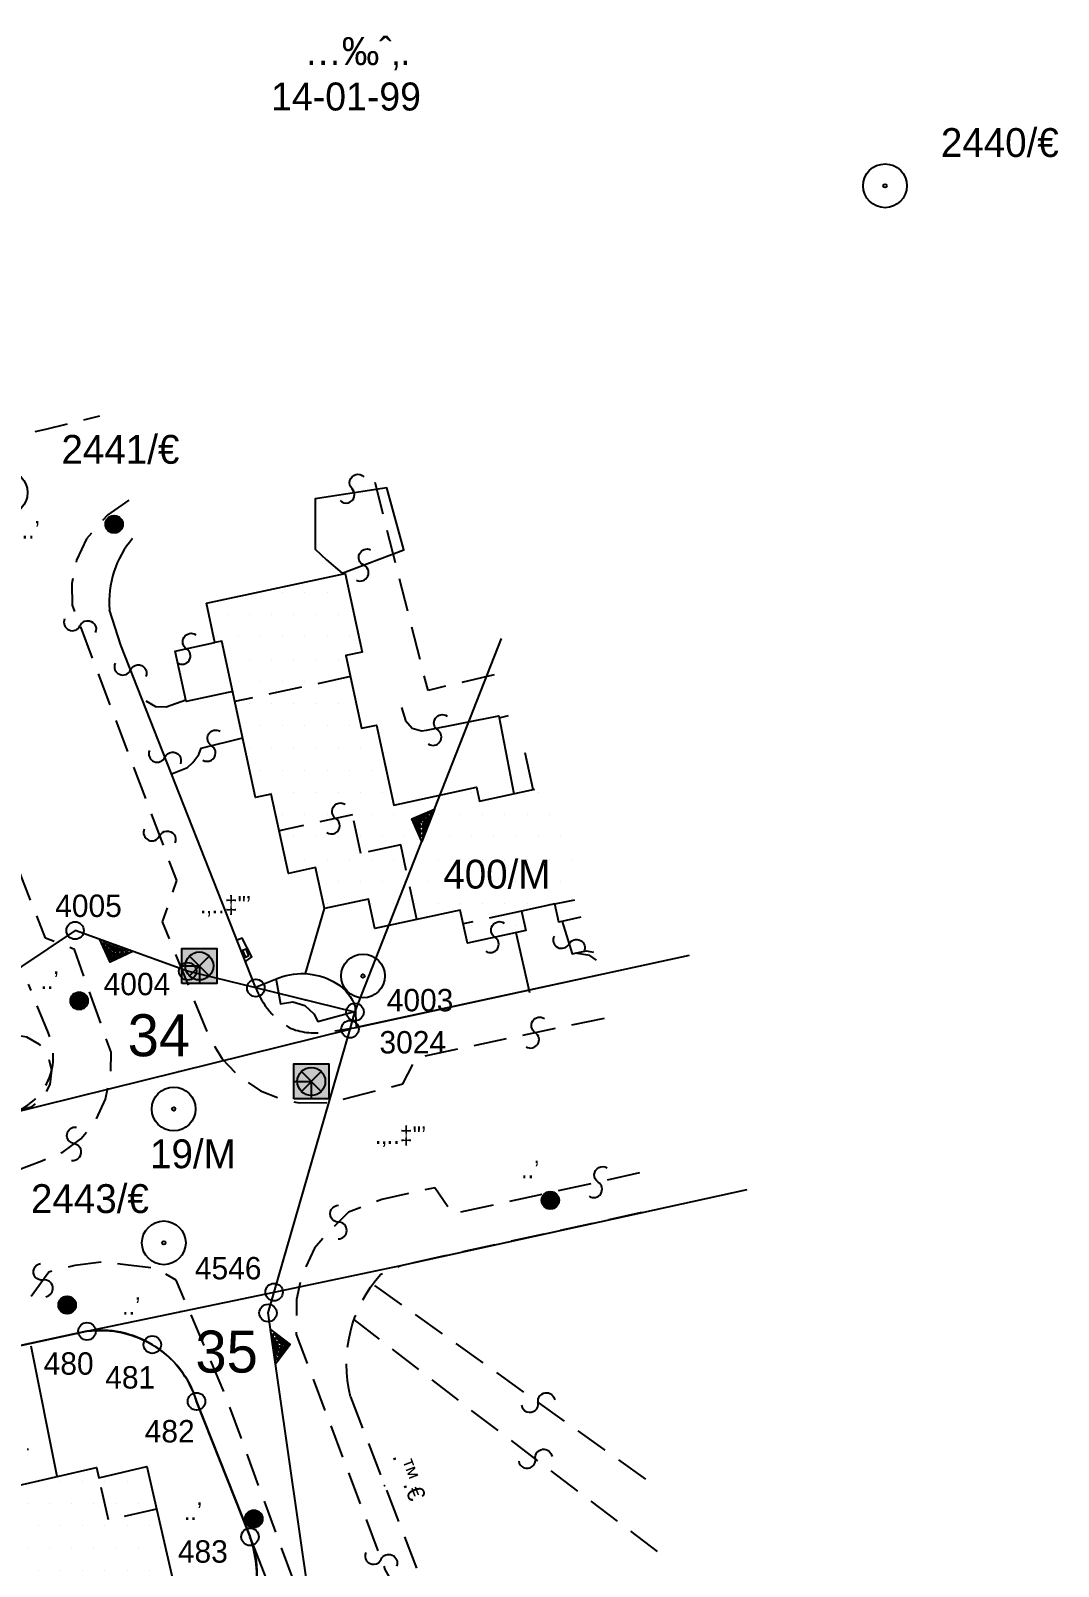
# Model space of a CAD drawing. Extents: x 160399 to 161261, y 619798 to 620526.
# Drawn here: x 160920.6 to 160994, y 620177.8 to 620287.5 of the extents above; entities that cross this region are included whole.
import ezdxf
from ezdxf.enums import TextEntityAlignment as Align

# ---------------------------------------------------------------- set-up
doc = ezdxf.new("R2010")
doc.units = 0
doc.header["$LTSCALE"] = 0.375
doc.header["$MEASUREMENT"] = 0
doc.linetypes.add('DOT', pattern=[6.35, 0, -6.35])
doc.linetypes.add('HIDDEN', pattern=[9.525, 6.35, -3.175])
doc.layers.get('0').update_dxf_attribs({"linetype": 'CONTINUOUS'})
for name, color, linetype in [('FNCP002', 251, 'CONTINUOUS'), ('MGT', 25, 'CONTINUOUS'), ('PCLP001', 7, 'CONTINUOUS'), ('PCLP004', 7, 'CONTINUOUS'), ('PCLP007', 7, 'CONTINUOUS'), ('PCLS001', 2, 'CONTINUOUS'), ('PCLS002', 2, 'CONTINUOUS'), ('PCLS007', 4, 'CONTINUOUS'), ('PCLS012', 4, 'CONTINUOUS'), ('PH-BLDH001', 3, 'CONTINUOUS'), ('PH-BLDP001', 3, 'CONTINUOUS'), ('PH-BLDP008', 3, 'CONTINUOUS'), ('PH-BLDP030', 3, 'HIDDEN'), ('PH-BLDP034', 3, 'CONTINUOUS'), ('PH-ELCS001', 3, 'CONTINUOUS'), ('PH-FNCP000', 3, 'CONTINUOUS'), ('PH-FNCP006', 3, 'CONTINUOUS'), ('PH-LGTS008', 3, 'CONTINUOUS'), ('PH-PHNS006', 3, 'CONTINUOUS'), ('PH-RODP021', 3, 'HIDDEN'), ('PH-RODP022', 3, 'HIDDEN'), ('PH-RODP026', 3, 'HIDDEN'), ('PH-TREP000', 3, 'DOT'), ('PH-TREP001', 3, 'CONTINUOUS'), ('RODP021', 251, 'HIDDEN'), ('RODS004', 3, 'CONTINUOUS'), ('SRVS002', 6, 'CONTINUOUS'), ('SRVS007', 2, 'CONTINUOUS'), ('UD_PCLS008', 11, 'CONTINUOUS')]:
    doc.layers.add(name, color=color, linetype=linetype)
doc.styles.add('HEBTXT', font='hebtxt')

# ---------------------------------------------------------------- blocks, each defined once
blk = doc.blocks.new('*X11')
at = {"color": 0}
for p, q in [((-0.5, 0), (0.5, 0)), ((-0.499, 0.032), (0.499, 0.032)), ((-0.496, 0.064), (0.496, 0.064)), ((-0.491, 0.095), (0.491, 0.095)), ((-0.484, 0.127), (0.484, 0.127)), ((-0.474, 0.159), (0.474, 0.159)), ((-0.462, 0.191), (0.462, 0.191)), ((-0.448, 0.222), (0.448, 0.222)), ((-0.431, 0.254), (0.431, 0.254)), ((-0.41, 0.286), (0.41, 0.286)), ((-0.386, 0.318), (0.386, 0.318)), ((-0.358, 0.349), (0.358, 0.349)), ((-0.324, 0.381), (0.324, 0.381)), ((-0.282, 0.413), (0.282, 0.413)), ((-0.229, 0.445), (0.229, 0.445)), ((-0.152, 0.476), (0.152, 0.476)), ((-0.499, -0.032), (0.499, -0.032)), ((-0.496, -0.064), (0.496, -0.064)), ((-0.491, -0.095), (0.491, -0.095)), ((-0.484, -0.127), (0.484, -0.127)), ((-0.474, -0.159), (0.474, -0.159)), ((-0.462, -0.191), (0.462, -0.191)), ((-0.448, -0.222), (0.448, -0.222)), ((-0.431, -0.254), (0.431, -0.254)), ((-0.41, -0.286), (0.41, -0.286)), ((-0.386, -0.318), (0.386, -0.318)), ((-0.358, -0.349), (0.358, -0.349)), ((-0.324, -0.381), (0.324, -0.381)), ((-0.282, -0.413), (0.282, -0.413)), ((-0.229, -0.445), (0.229, -0.445)), ((-0.152, -0.476), (0.152, -0.476))]:
    blk.add_line(p, q, dxfattribs=at)
blk = doc.blocks.new('LGTS008')
blk.add_circle((0, 0), 0.5)
blk.add_blockref('*X11', (0, 0))
at = {"style": 'HEBTXT', "flags": 8}
blk.add_attdef('DESC', text='', height=1.5, dxfattribs=at).set_placement((-3.815, -0.648), align=Align.CENTER)
at = {"style": 'HEBTXT', "flags": 9}
blk.add_attdef('ID', (0, -2.843), '', height=1.5, dxfattribs=at)
blk = doc.blocks.new('*X23')
at = {"color": 0}
for p, q in [((160922.49375, 620183.8625), (160922.49375, 620183.8625)), ((160924.08125, 620183.8625), (160924.08125, 620183.8625)), ((160925.66875, 620183.8625), (160925.66875, 620183.8625)), ((160927.25625, 620183.8625), (160927.25625, 620183.8625)), ((160928.84375, 620183.8625), (160928.84375, 620183.8625)), ((160930.43125, 620183.8625), (160930.43125, 620183.8625)), ((160920.1125, 620182.275), (160920.1125, 620182.275)), ((160921.7, 620182.275), (160921.7, 620182.275)), ((160923.2875, 620182.275), (160923.2875, 620182.275)), ((160924.875, 620182.275), (160924.875, 620182.275)), ((160926.4625, 620182.275), (160926.4625, 620182.275)), ((160928.05, 620182.275), (160928.05, 620182.275)), ((160929.6375, 620182.275), (160929.6375, 620182.275)), ((160901.85625, 620180.6875), (160901.85625, 620180.6875)), ((160903.44375, 620180.6875), (160903.44375, 620180.6875)), ((160908.20625, 620180.6875), (160908.20625, 620180.6875)), ((160909.79375, 620180.6875), (160909.79375, 620180.6875)), ((160911.38125, 620180.6875), (160911.38125, 620180.6875)), ((160912.96875, 620180.6875), (160912.96875, 620180.6875)), ((160914.55625, 620180.6875), (160914.55625, 620180.6875)), ((160916.14375, 620180.6875), (160916.14375, 620180.6875)), ((160917.73125, 620180.6875), (160917.73125, 620180.6875)), ((160919.31875, 620180.6875), (160919.31875, 620180.6875)), ((160920.90625, 620180.6875), (160920.90625, 620180.6875)), ((160922.49375, 620180.6875), (160922.49375, 620180.6875)), ((160924.08125, 620180.6875), (160924.08125, 620180.6875)), ((160925.66875, 620180.6875), (160925.66875, 620180.6875)), ((160927.25625, 620180.6875), (160927.25625, 620180.6875)), ((160928.84375, 620180.6875), (160928.84375, 620180.6875)), ((160930.43125, 620180.6875), (160930.43125, 620180.6875)), ((160901.0625, 620179.1), (160901.0625, 620179.1)), ((160902.65, 620179.1), (160902.65, 620179.1)), ((160904.2375, 620179.1), (160904.2375, 620179.1)), ((160905.825, 620179.1), (160905.825, 620179.1)), ((160907.4125, 620179.1), (160907.4125, 620179.1)), ((160909, 620179.1), (160909, 620179.1)), ((160910.5875, 620179.1), (160910.5875, 620179.1)), ((160912.175, 620179.1), (160912.175, 620179.1)), ((160913.7625, 620179.1), (160913.7625, 620179.1)), ((160915.35, 620179.1), (160915.35, 620179.1)), ((160916.9375, 620179.1), (160916.9375, 620179.1)), ((160918.525, 620179.1), (160918.525, 620179.1)), ((160920.1125, 620179.1), (160920.1125, 620179.1)), ((160921.7, 620179.1), (160921.7, 620179.1)), ((160923.2875, 620179.1), (160923.2875, 620179.1)), ((160924.875, 620179.1), (160924.875, 620179.1)), ((160926.4625, 620179.1), (160926.4625, 620179.1)), ((160928.05, 620179.1), (160928.05, 620179.1)), ((160929.6375, 620179.1), (160929.6375, 620179.1)), ((160931.225, 620179.1), (160931.225, 620179.1)), ((160895.50625, 620177.5125), (160895.50625, 620177.5125)), ((160897.09375, 620177.5125), (160897.09375, 620177.5125)), ((160898.68125, 620177.5125), (160898.68125, 620177.5125)), ((160900.26875, 620177.5125), (160900.26875, 620177.5125)), ((160901.85625, 620177.5125), (160901.85625, 620177.5125)), ((160903.44375, 620177.5125), (160903.44375, 620177.5125)), ((160905.03125, 620177.5125), (160905.03125, 620177.5125)), ((160906.61875, 620177.5125), (160906.61875, 620177.5125)), ((160908.20625, 620177.5125), (160908.20625, 620177.5125)), ((160909.79375, 620177.5125), (160909.79375, 620177.5125)), ((160911.38125, 620177.5125), (160911.38125, 620177.5125)), ((160912.96875, 620177.5125), (160912.96875, 620177.5125)), ((160914.55625, 620177.5125), (160914.55625, 620177.5125)), ((160916.14375, 620177.5125), (160916.14375, 620177.5125)), ((160917.73125, 620177.5125), (160917.73125, 620177.5125)), ((160919.31875, 620177.5125), (160919.31875, 620177.5125)), ((160920.90625, 620177.5125), (160920.90625, 620177.5125)), ((160922.49375, 620177.5125), (160922.49375, 620177.5125)), ((160924.08125, 620177.5125), (160924.08125, 620177.5125)), ((160925.66875, 620177.5125), (160925.66875, 620177.5125)), ((160927.25625, 620177.5125), (160927.25625, 620177.5125)), ((160928.84375, 620177.5125), (160928.84375, 620177.5125)), ((160930.43125, 620177.5125), (160930.43125, 620177.5125)), ((160893.125, 620175.925), (160893.125, 620175.925)), ((160894.7125, 620175.925), (160894.7125, 620175.925)), ((160896.3, 620175.925), (160896.3, 620175.925)), ((160897.8875, 620175.925), (160897.8875, 620175.925)), ((160899.475, 620175.925), (160899.475, 620175.925)), ((160901.0625, 620175.925), (160901.0625, 620175.925)), ((160902.65, 620175.925), (160902.65, 620175.925)), ((160904.2375, 620175.925), (160904.2375, 620175.925)), ((160905.825, 620175.925), (160905.825, 620175.925)), ((160907.4125, 620175.925), (160907.4125, 620175.925)), ((160909, 620175.925), (160909, 620175.925)), ((160910.5875, 620175.925), (160910.5875, 620175.925)), ((160912.175, 620175.925), (160912.175, 620175.925)), ((160913.7625, 620175.925), (160913.7625, 620175.925)), ((160915.35, 620175.925), (160915.35, 620175.925)), ((160916.9375, 620175.925), (160916.9375, 620175.925)), ((160918.525, 620175.925), (160918.525, 620175.925)), ((160920.1125, 620175.925), (160920.1125, 620175.925)), ((160921.7, 620175.925), (160921.7, 620175.925)), ((160923.2875, 620175.925), (160923.2875, 620175.925)), ((160924.875, 620175.925), (160924.875, 620175.925)), ((160926.4625, 620175.925), (160926.4625, 620175.925)), ((160928.05, 620175.925), (160928.05, 620175.925)), ((160929.6375, 620175.925), (160929.6375, 620175.925)), ((160892.33125, 620174.3375), (160892.33125, 620174.3375)), ((160893.91875, 620174.3375), (160893.91875, 620174.3375)), ((160895.50625, 620174.3375), (160895.50625, 620174.3375)), ((160897.09375, 620174.3375), (160897.09375, 620174.3375)), ((160898.68125, 620174.3375), (160898.68125, 620174.3375)), ((160900.26875, 620174.3375), (160900.26875, 620174.3375)), ((160901.85625, 620174.3375), (160901.85625, 620174.3375)), ((160903.44375, 620174.3375), (160903.44375, 620174.3375)), ((160905.03125, 620174.3375), (160905.03125, 620174.3375)), ((160906.61875, 620174.3375), (160906.61875, 620174.3375)), ((160908.20625, 620174.3375), (160908.20625, 620174.3375)), ((160909.79375, 620174.3375), (160909.79375, 620174.3375)), ((160911.38125, 620174.3375), (160911.38125, 620174.3375)), ((160912.96875, 620174.3375), (160912.96875, 620174.3375)), ((160914.55625, 620174.3375), (160914.55625, 620174.3375)), ((160916.14375, 620174.3375), (160916.14375, 620174.3375)), ((160917.73125, 620174.3375), (160917.73125, 620174.3375)), ((160919.31875, 620174.3375), (160919.31875, 620174.3375)), ((160920.90625, 620174.3375), (160920.90625, 620174.3375)), ((160922.49375, 620174.3375), (160922.49375, 620174.3375)), ((160924.08125, 620174.3375), (160924.08125, 620174.3375)), ((160925.66875, 620174.3375), (160925.66875, 620174.3375)), ((160893.125, 620172.75), (160893.125, 620172.75)), ((160894.7125, 620172.75), (160894.7125, 620172.75)), ((160896.3, 620172.75), (160896.3, 620172.75)), ((160897.8875, 620172.75), (160897.8875, 620172.75)), ((160899.475, 620172.75), (160899.475, 620172.75)), ((160901.0625, 620172.75), (160901.0625, 620172.75)), ((160902.65, 620172.75), (160902.65, 620172.75)), ((160904.2375, 620172.75), (160904.2375, 620172.75)), ((160905.825, 620172.75), (160905.825, 620172.75)), ((160907.4125, 620172.75), (160907.4125, 620172.75)), ((160909, 620172.75), (160909, 620172.75)), ((160910.5875, 620172.75), (160910.5875, 620172.75)), ((160912.175, 620172.75), (160912.175, 620172.75)), ((160913.7625, 620172.75), (160913.7625, 620172.75)), ((160915.35, 620172.75), (160915.35, 620172.75)), ((160893.91875, 620171.1625), (160893.91875, 620171.1625)), ((160895.50625, 620171.1625), (160895.50625, 620171.1625)), ((160897.09375, 620171.1625), (160897.09375, 620171.1625)), ((160898.68125, 620171.1625), (160898.68125, 620171.1625)), ((160900.26875, 620171.1625), (160900.26875, 620171.1625)), ((160901.85625, 620171.1625), (160901.85625, 620171.1625)), ((160903.44375, 620171.1625), (160903.44375, 620171.1625)), ((160905.03125, 620171.1625), (160905.03125, 620171.1625)), ((160906.61875, 620171.1625), (160906.61875, 620171.1625)), ((160911.38125, 620171.1625), (160911.38125, 620171.1625)), ((160894.7125, 620169.575), (160894.7125, 620169.575)), ((160896.3, 620169.575), (160896.3, 620169.575)), ((160897.8875, 620169.575), (160897.8875, 620169.575)), ((160899.475, 620169.575), (160899.475, 620169.575)), ((160901.0625, 620169.575), (160901.0625, 620169.575)), ((160902.65, 620169.575), (160902.65, 620169.575)), ((160893.91875, 620167.9875), (160893.91875, 620167.9875))]:
    blk.add_line(p, q, dxfattribs=at)
blk = doc.blocks.new('ELCS001')
for p, q in [((0.566, -0.566), (-0.566, 0.566)), ((-0.566, -0.566), (0.566, 0.566))]:
    blk.add_line(p, q)
for points in [[(-1, -1), (-1, 1), (1, 1), (1, -1)], [(-1, -1), (-1, 0), (0, 0), (0, -1)]]:
    blk.add_lwpolyline(points, close=True)
blk.add_circle((0, 0), 0.8)
blk.add_solid([(-1, -1), (1, -1), (-1, 1), (1, 1)])
at = {"style": 'HEBTXT', "flags": 8}
blk.add_attdef('DESC', text='', height=1.5, dxfattribs=at).set_placement((-1.473, 2.181), align=Align.CENTER)
at = {"style": 'HEBTXT'}
blk.add_attdef('POLE_NUM', (1.28, 1.92), '', height=1.5, dxfattribs=at)
at = {"style": 'HEBTXT', "flags": 1}
blk.add_attdef('NOTE', (1.5, -3.645), '', height=1.5, dxfattribs=at)
blk = doc.blocks.new('PHNS006')
at = {"layer": 'PH-PHNS006', "flags": 128}
blk.add_lwpolyline([(-0.5, -0.3125), (0.5, -0.3125), (0.5, 0.25), (-0.5, 0.25), (-0.5, -0.3125)], dxfattribs=at)
blk = doc.blocks.new('RODS004')
blk.add_circle((0, 0), 0.001)
blk = doc.blocks.new('SRVS002')
for radius in [1.25, 0.1]:
    blk.add_circle((0, 0), radius)
blk = doc.blocks.new('PCLS002')
blk.add_lwpolyline([(-0.85, -0.85, 1), (0, 0, -1), (0.85, 0.85, -1)], format="xyb")
blk = doc.blocks.new('PCLS008')
at = {"style": 'HEBTXT', "flags": 1}
blk.add_attdef('CAPTION', text='', height=1.5, dxfattribs=at).set_placement((-0.165, -14.191), align=Align.CENTER)
blk = doc.blocks.new('SRVS007')
blk.add_circle((0, 0), 0.5)
at = {"style": 'HEBTXT'}
blk.add_attdef('NAME', text='', height=1.8, dxfattribs=at).set_placement((-0.011, -2.996), align=Align.CENTER)
for tag, flags, p in [('KIND', 1, (0, -6.042, -0.001)), ('HEIGHT', 1, (0, -8, -0.001)), ('SOURCE-CODE', 9, (0, -9.958, -0.001)), ('MARK-CODE', 9, (0, -11.916, -0.001))]:
    blk.add_attdef(tag, text='', height=1.8, dxfattribs=dict(at, flags=flags)).set_placement(p, align=Align.CENTER)
blk = doc.blocks.new('PCLS007')
blk.add_circle((0, 0), 0.00313)
blk = doc.blocks.new('SU93_41L')
for points in [[(-1, 0), (0, 1), (1, 0)], [(-0.759, 0.1), (0, 0.859), (0.759, 0.1)], [(-0.517, 0.2), (0, 0.717), (0.517, 0.2)], [(-0.276, 0.3), (0, 0.576), (0.276, 0.3)], [(-0.034, 0.4), (0, 0.434), (0.034, 0.4)]]:
    blk.add_lwpolyline(points, close=True)
blk = doc.blocks.new('SU93_41R')
for points in [[(1, 0), (0, -1), (-1, 0)], [(0.759, -0.1), (0, -0.859), (-0.759, -0.1)], [(0.517, -0.2), (0, -0.717), (-0.517, -0.2)], [(0.276, -0.3), (0, -0.576), (-0.276, -0.3)], [(0.034, -0.4), (0, -0.434), (-0.034, -0.4)]]:
    blk.add_lwpolyline(points, close=True)

msp = doc.modelspace()

# ---------------------------------------------------------------- linework, layer by layer
at = {"layer": 'FNCP002', "flags": 128}
for points in [[(160927.85, 620251.22, 0.200661), (160926.21, 620246.14)], [(160936.65, 620219.18), (160927.01, 620243.62), (160926.21, 620246.14, -0.270761)], [(160924.6, 620194.59, -0.36998), (160932.43, 620189.58, 0.55777)], [(160936.25, 620179.91), (160932.43, 620189.58, 0.180852)], [(160931.98, 620170.67, 0.262742), (160936.68, 620175.92, 0.111124), (160936.25, 620179.91, -2.694737)]]:
    msp.add_lwpolyline(points, format="xyb", dxfattribs=at)
at = {"layer": 'FNCP002', "elevation": 100, "flags": 128}
msp.add_lwpolyline([(160936.65, 620219.18), (160938.31, 620219.85, -0.230432), (160942.43, 620219.45, -0.174157), (160943.77, 620217.78), (160943.84, 620216.29)], format="xyb", dxfattribs=at)
at = {"layer": 'FNCP002', "flags": 128}
for points in [[(160961.37, 620220.09), (160943.84, 620216.29)], [(160924.6, 620194.59), (160894.87, 620188.17), (160885.2, 620185.44), (160876.26, 620181.44), (160867.84, 620176.39), (160862.9, 620172.65), (160858.86, 620168.45), (160861.84, 620166.12), (160859.29, 620163.47), (160857.05, 620160.78), (160875.96, 620145.94)]]:
    msp.add_lwpolyline(points, dxfattribs=at)
at = {"layer": 'PCLP001', "flags": 128}
msp.add_lwpolyline([(160941.94, 620165.37), (160937.54, 620195.9), (160937.97, 620197.39), (160943.4, 620216.18), (160943.75, 620217.4), (160936.67, 620219.12), (160931.79, 620220.31), (160923.75, 620223.22), (160919.92, 620220.65), (160916.22, 620218.18), (160911.56, 620215.06), (160899.59, 620246.66), (160895.98, 620256.19), (160889.33, 620273.73), (160843.95, 620278.7), (160819.89, 620281.33), (160712.81, 620293.04)], dxfattribs=at)
at = {"layer": 'PCLP004'}
for p, q in [((160918.88, 620210.11), (160943.4, 620216.18)), ((160924.6, 620194.59), (160937.97, 620197.39, 999.05)), ((160894.87, 620188.17), (160924.6, 620194.59)), ((160932.43, 620189.58), (160936.25, 620179.91)), ((160941.94, 620165.37), (160936.25, 620179.91))]:
    msp.add_line(p, q, dxfattribs=at)
at = {"layer": 'PCLP004', "flags": 128}
for points in [[(160943.84, 620216.29), (160967.66, 620221.46)], [(160937.97, 620197.39), (160947.02, 620199.29), (160971.78, 620204.72)]]:
    msp.add_lwpolyline(points, dxfattribs=at)
at = {"layer": 'PCLP004'}
for centre, radius, start, end in [((160925.59, 620187.52), 7.14, 59.009, 97.9939), ((160925.59, 620187.52), 7.14, 16.7801, 59.009), ((160929.79, 620177.29), 6.97, 288.3131, 22.0816)]:
    msp.add_arc(centre, radius, start, end, dxfattribs=at)
at = {"layer": 'PCLP007', "flags": 128}
msp.add_lwpolyline([(160943.75, 620217.4), (160954.21, 620244.08)], dxfattribs=at)
at = {"layer": 'PH-BLDH001'}
for p, q in [((160937, 620247.38), (160937, 620247.38)), ((160938.59, 620247.38), (160938.59, 620247.38)), ((160940.17, 620247.38), (160940.17, 620247.38)), ((160941.76, 620247.38), (160941.76, 620247.38)), ((160934.62, 620245.8), (160934.62, 620245.8)), ((160936.2, 620245.8), (160936.2, 620245.8)), ((160937.79, 620245.8), (160937.79, 620245.8)), ((160939.38, 620245.8), (160939.38, 620245.8)), ((160940.97, 620245.8), (160940.97, 620245.8)), ((160942.55, 620245.8), (160942.55, 620245.8)), ((160933.82, 620244.21), (160933.82, 620244.21)), ((160935.41, 620244.21), (160935.41, 620244.21)), ((160937, 620244.21), (160937, 620244.21)), ((160938.59, 620244.21), (160938.59, 620244.21)), ((160940.17, 620244.21), (160940.17, 620244.21)), ((160941.76, 620244.21), (160941.76, 620244.21)), ((160943.35, 620244.21), (160943.35, 620244.21)), ((160934.62, 620242.62), (160934.62, 620242.62)), ((160936.2, 620242.62), (160936.2, 620242.62)), ((160937.79, 620242.62), (160937.79, 620242.62)), ((160939.38, 620242.62), (160939.38, 620242.62)), ((160940.97, 620242.62), (160940.97, 620242.62)), ((160942.55, 620242.62), (160942.55, 620242.62)), ((160935.41, 620241.03), (160935.41, 620241.03)), ((160937, 620241.03), (160937, 620241.03)), ((160938.59, 620241.03), (160938.59, 620241.03)), ((160940.17, 620241.03), (160940.17, 620241.03)), ((160941.76, 620241.03), (160941.76, 620241.03)), ((160943.35, 620241.03), (160943.35, 620241.03)), ((160936.2, 620239.44), (160936.2, 620239.44)), ((160937.79, 620239.44), (160937.79, 620239.44)), ((160939.38, 620239.44), (160939.38, 620239.44)), ((160940.97, 620239.44), (160940.97, 620239.44)), ((160942.55, 620239.44), (160942.55, 620239.44)), ((160937, 620237.86), (160937, 620237.86)), ((160938.59, 620237.86), (160938.59, 620237.86)), ((160940.17, 620237.86), (160940.17, 620237.86)), ((160941.76, 620237.86), (160941.76, 620237.86)), ((160943.35, 620237.86), (160943.35, 620237.86)), ((160936.2, 620236.27), (160936.2, 620236.27)), ((160937.79, 620236.27), (160937.79, 620236.27)), ((160939.38, 620236.27), (160939.38, 620236.27)), ((160940.97, 620236.27), (160940.97, 620236.27)), ((160942.55, 620236.27), (160942.55, 620236.27)), ((160944.14, 620236.27), (160944.14, 620236.27)), ((160937, 620234.68), (160937, 620234.68)), ((160938.59, 620234.68), (160938.59, 620234.68)), ((160940.17, 620234.68), (160940.17, 620234.68)), ((160941.76, 620234.68), (160941.76, 620234.68)), ((160943.35, 620234.68), (160943.35, 620234.68)), ((160944.94, 620234.68), (160944.94, 620234.68)), ((160937.79, 620233.09), (160937.79, 620233.09)), ((160939.38, 620233.09), (160939.38, 620233.09)), ((160940.97, 620233.09), (160940.97, 620233.09)), ((160942.55, 620233.09), (160942.55, 620233.09)), ((160944.14, 620233.09), (160944.14, 620233.09)), ((160945.73, 620233.09), (160945.73, 620233.09)), ((160952.08, 620233.09), (160952.08, 620233.09)), ((160956.84, 620233.09), (160956.84, 620233.09)), ((160938.59, 620231.51), (160938.59, 620231.51)), ((160940.17, 620231.51), (160940.17, 620231.51)), ((160941.76, 620231.51), (160941.76, 620231.51)), ((160943.35, 620231.51), (160943.35, 620231.51)), ((160944.94, 620231.51), (160944.94, 620231.51)), ((160946.52, 620231.51), (160946.52, 620231.51)), ((160948.11, 620231.51), (160948.11, 620231.51)), ((160949.7, 620231.51), (160949.7, 620231.51)), ((160951.29, 620231.51), (160951.29, 620231.51)), ((160952.87, 620231.51), (160952.87, 620231.51)), ((160954.46, 620231.51), (160954.46, 620231.51)), ((160956.05, 620231.51), (160956.05, 620231.51)), ((160957.64, 620231.51), (160957.64, 620231.51)), ((160939.38, 620229.92), (160939.38, 620229.92)), ((160940.97, 620229.92), (160940.97, 620229.92)), ((160942.55, 620229.92), (160942.55, 620229.92)), ((160944.14, 620229.92), (160944.14, 620229.92)), ((160945.73, 620229.92), (160945.73, 620229.92)), ((160947.32, 620229.92), (160947.32, 620229.92)), ((160948.9, 620229.92), (160948.9, 620229.92)), ((160950.49, 620229.92), (160950.49, 620229.92)), ((160952.08, 620229.92), (160952.08, 620229.92)), ((160953.67, 620229.92), (160953.67, 620229.92)), ((160955.25, 620229.92), (160955.25, 620229.92)), ((160956.84, 620229.92), (160956.84, 620229.92)), ((160958.43, 620229.92), (160958.43, 620229.92)), ((160940.17, 620228.33), (160940.17, 620228.33)), ((160941.76, 620228.33), (160941.76, 620228.33)), ((160943.35, 620228.33), (160943.35, 620228.33)), ((160944.94, 620228.33), (160944.94, 620228.33)), ((160946.52, 620228.33), (160946.52, 620228.33)), ((160948.11, 620228.33), (160948.11, 620228.33)), ((160949.7, 620228.33), (160949.7, 620228.33)), ((160951.29, 620228.33), (160951.29, 620228.33)), ((160952.87, 620228.33), (160952.87, 620228.33)), ((160954.46, 620228.33), (160954.46, 620228.33)), ((160956.05, 620228.33), (160956.05, 620228.33)), ((160957.64, 620228.33), (160957.64, 620228.33)), ((160959.22, 620228.33), (160959.22, 620228.33)), ((160942.55, 620226.74), (160942.55, 620226.74)), ((160944.14, 620226.74), (160944.14, 620226.74)), ((160945.73, 620226.74), (160945.73, 620226.74)), ((160947.32, 620226.74), (160947.32, 620226.74)), ((160948.9, 620226.74), (160948.9, 620226.74)), ((160950.49, 620226.74), (160950.49, 620226.74)), ((160952.08, 620226.74), (160952.08, 620226.74)), ((160953.67, 620226.74), (160953.67, 620226.74)), ((160955.25, 620226.74), (160955.25, 620226.74)), ((160956.84, 620226.74), (160956.84, 620226.74)), ((160958.43, 620226.74), (160958.43, 620226.74)), ((160941.76, 620225.16), (160941.76, 620225.16)), ((160944.94, 620225.16), (160944.94, 620225.16)), ((160946.52, 620225.16), (160946.52, 620225.16)), ((160948.11, 620225.16), (160948.11, 620225.16)), ((160949.7, 620225.16), (160949.7, 620225.16)), ((160951.29, 620225.16), (160951.29, 620225.16)), ((160952.87, 620225.16), (160952.87, 620225.16)), ((160954.46, 620225.16), (160954.46, 620225.16)), ((160956.05, 620225.16), (160956.05, 620225.16)), ((160957.64, 620225.16), (160957.64, 620225.16)), ((160959.22, 620225.16), (160959.22, 620225.16)), ((160945.73, 620223.57), (160945.73, 620223.57)), ((160952.08, 620223.57), (160952.08, 620223.57)), ((160953.67, 620223.57), (160953.67, 620223.57)), ((160955.25, 620223.57), (160955.25, 620223.57))]:
    msp.add_line(p, q, dxfattribs=at)
at = {"layer": 'PH-BLDP001'}
for points in [[(160933.13, 620246.6, 40.37), (160943.05, 620248.74, 44.01), (160944.26, 620243.12, 44.07), (160943.1, 620242.87, 44.03), (160944.22, 620237.67, 47.06), (160945.29, 620237.9, 46.76), (160946.52, 620232.19, 46.7), (160952.44, 620233.46, 46.76), (160952.65, 620232.47, 46.87), (160956.61, 620233.33, 46.82)], [(160959.9, 620224.17, 42.01), (160958.32, 620223.82, 41.88), (160958.04, 620225.12, 45.51), (160955.66, 620224.6, 44.8), (160955.96, 620223.23, 42.03), (160951.78, 620222.33, 41.98), (160951.27, 620224.68, 46.48), (160945.17, 620223.36, 43.62), (160944.71, 620225.47, 39.3), (160941.58, 620224.79, 39.16), (160940.94, 620227.72, 45.59), (160938.99, 620227.29, 44.47), (160937.77, 620232.96, 46.75), (160936.65, 620232.72, 46.81), (160934.24, 620243.9, 44.35), (160933.74, 620243.79, 41.85), (160933.74, 620243.79, 41.85), (160933.13, 620246.6, 40.37), (160933.13, 620246.6, 40.37)], [(160893.91, 620177.16, 41.03), (160893.73, 620177.92, 40.93), (160899.48, 620179.24, 40.78), (160898.95, 620181.56, 40.52), (160902.6, 620182.4, 39.68), (160903.34, 620179.18, 39.81), (160906.96, 620180.01, 41.02), (160906.78, 620180.81, 41.02), (160912.54, 620182.13, 41.02), (160912.75, 620181.18, 40.86), (160919.55, 620182.74, 40.92), (160919.38, 620183.51, 40.93), (160925.28, 620184.86, 41.03), (160925.45, 620184.13, 40.87), (160928.88, 620184.92, 39.24), (160930.83, 620176.4, 39.82)]]:
    msp.add_polyline3d(points, dxfattribs=at)
at = {"layer": 'PH-BLDP008'}
for points in [[(160935.02, 620240.3, 35.42), (160931.68, 620239.58, 34.82), (160930.9, 620243.18, 34.96), (160933.74, 620243.79, 35.05)], [(160956.48, 620233.3, 36.23), (160955.92, 620235.91, 35.62)], [(160958.55, 620223.87, 36.69), (160959.27, 620221.55, 36.74), (160960.26, 620221.78, 36.92), (160960.8, 620221.68, 36.86)], [(160938.1, 620219.82, 35.05), (160938.42, 620217.99, 34.97), (160939.3, 620218.12, 35.06), (160940.16, 620217.86, 35.06), (160940.82, 620217.26, 35.06), (160941.09, 620216.73, 35.06), (160943.81, 620217.46, 35.06)]]:
    msp.add_polyline3d(points, dxfattribs=at)
at = {"layer": 'PH-BLDP030'}
for points in [[(160943.42, 620241.36, 47.11), (160935.17, 620239.58, 47.24)], [(160948.17, 620224.01, 46.23), (160947.02, 620229.35, 46.24), (160944.17, 620228.73, 46.23), (160943.57, 620231.49, 46.42), (160938.33, 620230.35, 46.72)], [(160958.04, 620225.12, 46.24), (160959.45, 620225.42, 46.26)], [(160955.66, 620224.6, 46.2), (160951.48, 620223.7, 46.19)], [(160929.57, 620181.89, 39.85), (160926.14, 620181.12, 41), (160925.45, 620184.13, 40.9)]]:
    msp.add_polyline3d(points, dxfattribs=at)
at = {"layer": 'PH-BLDP034'}
msp.add_polyline3d([(160954.05, 620238.42, 33.05), (160954.72, 620238.59, 33.06)], dxfattribs=at)
at = {"layer": 'PH-FNCP000'}
for points in [[(160943.53, 620254.79, 34.03), (160943.62, 620254.59, 34.03)], [(160931.66, 620239.67, 33.95), (160930.25, 620239.18, 34.33), (160929.51, 620239.21, 34.48), (160928.82, 620239.62, 34.45)], [(160947.08, 620239.15, 34.75), (160947.37, 620238.22, 34.91), (160947.83, 620237.68, 35.15), (160948.51, 620237.48, 35.15), (160948.86, 620237.53, 35.15), (160954.02, 620238.55, 35.47), (160955.09, 620233, 35.3)], [(160930.71, 620234.43, 34.59), (160931.78, 620234.87, 34.67), (160932.16, 620235.23, 34.67), (160932.6, 620235.81, 34.66), (160932.76, 620236.24, 34.48), (160935.73, 620237, 34.62)], [(160940.21, 620220.16, 34.69), (160941.58, 620224.79, 34.76)], [(160955.24, 620223.08, 34.4), (160956.22, 620218.79, 34.12)], [(160936.01, 620220.8, 34.97), (160935.92, 620221.01, 34.97), (160936.38, 620221.34, 34.87), (160935.68, 620222.68, 34.95), (160935.33, 620222.53, 34.9)], [(160961, 620221.11, 35.63), (160960.53, 620221.44, 35.63), (160959.48, 620221.6, 35.63)]]:
    msp.add_polyline3d(points, dxfattribs=at)
at = {"layer": 'PH-FNCP006'}
msp.add_polyline3d([(160922.47, 620184.22, 33.79), (160920.61, 620193.53, 33.48)], dxfattribs=at)
at = {"layer": 'PH-RODP021', "flags": 128}
for points in [[(160896.38, 620253.96), (160921.67, 620259.04), (160925.53, 620260)], [(160953.7, 620241.5), (160948.97, 620240.37), (160945.19, 620255.23)], [(160927.59, 620253.96), (160926.08, 620252.92), (160924.57, 620251.21), (160923.85, 620249.68), (160923.51, 620248.02), (160923.54, 620246.48), (160930.99, 620226.8), (160929.98, 620223.84), (160933.33, 620215.59), (160934.26, 620214.05), (160935.5, 620212.76), (160936.99, 620211.77), (160938.66, 620211.13), (160939.77, 620210.92), (160942.05, 620210.95), (160947.17, 620212.27), (160948.14, 620214.14), (160962.42, 620217.15)], [(160898.17, 620203.16), (160916.24, 620205.63), (160919.62, 620206.1), (160921.38, 620206.77), (160922.87, 620207.39), (160924.17, 620208.34), (160925.19, 620209.59), (160925.92, 620211.17), (160926.3, 620212.91), (160926.32, 620214.54), (160923.71, 620221.87), (160921.64, 620222.68), (160913.9, 620242.28), (160912.78, 620245.25), (160911.79, 620246.93), (160910.36, 620248.15), (160908.72, 620249.04), (160906.67, 620249.61), (160905.2, 620249.33), (160896.35, 620247.86)], [(160964.09, 620205.9), (160950.74, 620202.97), (160949.45, 620204.85), (160945.68, 620204.01), (160943.29, 620203.09), (160941.79, 620201.62), (160940.86, 620200.52), (160940.24, 620199.19), (160939.86, 620198.18), (160939.58, 620196.85), (160939.57, 620195.78), (160939.55, 620194.36), (160945.89, 620177.57), (160946.39, 620176.69), (160947.4, 620175.58), (160948.9, 620174.8), (160949.34, 620174.55), (160952.12, 620167.26)], [(160930.06, 620170.1), (160931.03, 620167.18), (160933.74, 620167.67), (160935.63, 620168.56), (160937.12, 620169.63), (160938.18, 620170.72), (160939.09, 620171.97), (160939.48, 620172.87), (160939.57, 620173.76), (160939.57, 620174.73), (160939.59, 620176.17), (160934.55, 620189.88), (160930.98, 620198.25), (160929.48, 620199.09), (160927.36, 620199.35), (160925.69, 620199.54), (160923.73, 620199.29), (160922.22, 620198.94), (160921.88, 620198.81), (160920.13, 620196.41), (160907.71, 620193.85), (160898.08, 620191.88)]]:
    msp.add_lwpolyline(points, dxfattribs=at)
at = {"layer": 'PH-RODP022', "flags": 128}
for points in [[(160945.14, 620197.87), (160965.14, 620183.56)], [(160965.36, 620178.86), (160951.89, 620189.08), (160943.71, 620195.42)]]:
    msp.add_lwpolyline(points, dxfattribs=at)
at = {"layer": 'PH-RODP026', "flags": 128}
msp.add_lwpolyline([(160918.67, 620210.41), (160919.7, 620210.33), (160920.69, 620210.65), (160921.49, 620211.31), (160921.98, 620212.22), (160922.1, 620213.25), (160921.83, 620214.25), (160921.2, 620215.08), (160920.31, 620215.61), (160919.29, 620215.77), (160918.27, 620215.54), (160917.42, 620214.95), (160916.86, 620214.08), (160916.65, 620213.07), (160916.84, 620212.05), (160917.39, 620211.17), (160918.67, 620210.41)], close=True, dxfattribs=at)
at = {"layer": 'PH-TREP000'}
msp.add_polyline3d([(160915.49, 620185.06, 33.55), (160922.01, 620186.54, 33.55)], dxfattribs=at)
at = {"layer": 'PH-TREP001'}
msp.add_polyline3d([(160942.83, 620248.76, 35.62), (160947.24, 620250.41, 35.67), (160946.03, 620254.86, 35.76), (160940.91, 620254.07, 35.76), (160940.9, 620250.46, 35.74), (160941.72, 620249.7, 35.74), (160942.83, 620248.76, 35.75)], close=True, dxfattribs=at)
at = {"layer": 'RODP021', "flags": 128}
for points in [[(160915.36, 620209.54), (160918.88, 620210.11, 0.474375), (160921.84, 620215.89), (160920.42, 620219.39, -0.494313)], [(160936.65, 620219.18, 0.185326), (160939.2, 620216.22, 0.132275), (160941.74, 620215.97), (160943.84, 620216.29)], [(160943.44, 620189.9, -0.249904), (160945.6, 620198.67), (160947.02, 620199.29)]]:
    msp.add_lwpolyline(points, format="xyb", dxfattribs=at)
for points in [[(160964.22, 620203.07), (160947.02, 620199.29)], [(160943.44, 620189.9), (160948.19, 620177.53), (160955.11, 620159.57), (160959.77, 620147.51)]]:
    msp.add_lwpolyline(points, dxfattribs=at)

# ---------------------------------------------------------------- block references
at = {"layer": 'PCLS001', "xscale": 1.25, "yscale": 1.25, "zscale": 1.25}
for name, p, rotation in [('SU93_41L', (160948.98, 620230.74), 68.58986470102818), ('SU93_41L', (160926.69, 620222.15), 160.1387445079212), ('SU93_41R', (160937.89, 620193.48), 98.1971054717386)]:
    msp.add_blockref(name, p, dxfattribs=dict(at, rotation=rotation))
at = {"layer": 'PCLS002'}
msp.add_blockref('PCLS002', (160943.54, 620254.79, 34.03), dxfattribs=at)
for p, rotation in [((160944.37, 620249.34, 35.64), 20.44645781810382), ((160924.1, 620245, 33.02), 290.73932733825), ((160931.72, 620243.35, 34.98), 12.19681719065076), ((160927.71, 620241.84), 291.5260290081252), ((160949.66, 620237.55, 35.31), 11.2372980425378), ((160933.5, 620236.43, 34.52), 14.3130763668692), ((160930.17, 620235.61), 291.5260290081252), ((160942.39, 620231.23, 46.49), 12.19256192840414), ((160929.79, 620229.98, 33.02), 290.73932733825), ((160953.75, 620222.75, 42), 12.1753141380665), ((160959.05, 620222.27, 36.73), 287.1390874502122), ((160956.63, 620215.93, 33.02), 11.90325933549609), ((160923.68, 620207.99, 32.57), 36.43563129092334), ((160961.13, 620205.25, 34.06), 12.3946575861314), ((160942.57, 620202.39, 34.06), 44.39935607043075), ((160921.47, 620198.25, 33.12), 53.93290094205309), ((160956.84, 620189.5, 32.85), 324.3986906241421), ((160956.64, 620185.48, 33.44), 322.8130761772846), ((160945.62, 620178.3, 34.06), 290.7010256220955)]:
    msp.add_blockref('PCLS002', p, dxfattribs=dict(at, rotation=rotation))
at = {"layer": 'PCLS007', "xscale": 1.25, "yscale": 1.25, "zscale": 1.25}
for p, rotation in [((160921.83, 620221.94), 33.81013799051703), ((160927.77, 620221.76), 340.1388139455955), ((160934.23, 620219.72), 346.3046721851399), ((160940.21, 620218.26), 346.3060234290742), ((160943.58, 620216.79), 73.87903406422393), ((160931.14, 620213.15), 13.90670432777829), ((160940.69, 620206.79), 73.88027719720358), ((160937.76, 620196.65), 73.88192447813202), ((160931.29, 620195.99), 11.8398056032871), ((160934.34, 620184.74), 291.5565287880308), ((160939.74, 620180.64), 278.1970734579402)]:
    msp.add_blockref('PCLS007', p, dxfattribs=dict(at, rotation=rotation))
at = {"layer": 'PCLS012', "xscale": 1.25, "yscale": 1.25, "zscale": 1.25}
for p, rotation in [((160927.02, 620194.52), 348.502378617518), ((160931.23, 620191.9), 307.8938345072687)]:
    msp.add_blockref('PCLS007', p, dxfattribs=dict(at, rotation=rotation))
at = {"layer": 'PH-BLDH001'}
msp.add_blockref('*X23', (-1.37, 0.02), dxfattribs=at)
at = {"layer": 'PH-ELCS001'}
ref = msp.add_blockref('ELCS001', (160932.63, 620220.69, -10), dxfattribs=dict(at, xscale=1.25, yscale=1.25, zscale=1.25))
ref.add_attrib('DESC', '.‚..‡"’', dxfattribs={"layer": '0', "height": 1.25, "style": 'HEBTXT', "flags": 8}).set_placement((160934.5, 620224.45), align=Align.CENTER)
ref = msp.add_blockref('ELCS001', (160940.63, 620212.44, -10), dxfattribs=dict(at, xscale=1.25, yscale=1.25, zscale=1.25))
ref.add_attrib('DESC', '.‚..‡"’', dxfattribs={"layer": '0', "height": 1.25, "style": 'HEBTXT', "flags": 8}).set_placement((160947.01, 620207.98), align=Align.CENTER)
at = {"layer": 'PH-LGTS008'}
ref = msp.add_blockref('LGTS008', (160926.54, 620252.25, 32.74), dxfattribs=dict(at, xscale=1.25, yscale=1.25, zscale=1.25))
ref.add_attrib('DESC', '..’', dxfattribs={"layer": '0', "height": 1.25, "style": 'HEBTXT', "flags": 8}).set_placement((160920.58, 620251.23), align=Align.CENTER)
ref = msp.add_blockref('LGTS008', (160924.04, 620218.2, 32.86), dxfattribs=dict(at, xscale=1.25, yscale=1.25, zscale=1.25))
ref.add_attrib('DESC', '..’', dxfattribs={"layer": '0', "height": 1.25, "style": 'HEBTXT', "flags": 8}).set_placement((160921.93, 620219.05), align=Align.CENTER)
ref = msp.add_blockref('LGTS008', (160957.71, 620203.95, 32.9), dxfattribs=dict(at, xscale=1.25, yscale=1.25, zscale=1.25))
ref.add_attrib('DESC', '..’', dxfattribs={"layer": '0', "height": 1.25, "style": 'HEBTXT', "flags": 8}).set_placement((160956.27, 620205.53), align=Align.CENTER)
ref = msp.add_blockref('LGTS008', (160923.18, 620196.47, 32.67), dxfattribs=dict(at, xscale=1.25, yscale=1.25, zscale=1.25))
ref.add_attrib('DESC', '..’', dxfattribs={"layer": '0', "height": 1.25, "style": 'HEBTXT', "flags": 8}).set_placement((160927.76, 620195.77), align=Align.CENTER)
ref = msp.add_blockref('LGTS008', (160936.52, 620181.19, 33.11), dxfattribs=dict(at, xscale=1.25, yscale=1.25, zscale=1.25))
ref.add_attrib('DESC', '..’', dxfattribs={"layer": '0', "height": 1.25, "style": 'HEBTXT', "flags": 8}).set_placement((160932.17, 620181.11), align=Align.CENTER)
at = {"layer": 'PH-PHNS006', "xscale": 0.5, "yscale": 0.5, "zscale": 0.5, "rotation": 114.188717}
msp.add_blockref('PHNS006', (160935.93, 620221.61, 35.06), dxfattribs=at)
at = {"layer": 'RODS004'}
ref = msp.add_blockref('RODS004', (160945.87, 620183.56), dxfattribs=dict(at, xscale=1.25, yscale=1.25, zscale=1.25, rotation=291.0064665012059))
ref.add_attrib('COVER_TYPE', '.™.€', dxfattribs={"layer": '0', "height": 1.25, "rotation": 291.0065, "style": 'HEBTXT', "flags": 8}).set_placement((160947.04, 620184.01), align=Align.CENTER)
at = {"layer": 'SRVS002'}
ref = msp.add_blockref('SRVS002', (160981.63, 620276.43, 1000), dxfattribs=dict(at, xscale=1.25, yscale=1.25, zscale=1.25))
ref.add_attrib('NAME', '2440/€', dxfattribs={"layer": '0', "height": 2.06, "style": 'HEBTXT'}).set_placement((160989.83, 620278.49), align=Align.CENTER)
ref = msp.add_blockref('SRVS002', (160918.79, 620254.51, 1000), dxfattribs=dict(at, xscale=1.25, yscale=1.25, zscale=1.25))
ref.add_attrib('NAME', '2441/€', dxfattribs={"layer": '0', "height": 2.06, "style": 'HEBTXT'}).set_placement((160926.99, 620256.57), align=Align.CENTER)
ref = msp.add_blockref('SRVS002', (160944.32, 620219.98, 1000), dxfattribs=dict(at, xscale=1.25, yscale=1.25, zscale=1.25))
ref.add_attrib('NAME', '400/M', dxfattribs={"layer": '0', "height": 2.06, "style": 'HEBTXT'}).set_placement((160953.89, 620226.22), align=Align.CENTER)
ref = msp.add_blockref('SRVS002', (160930.8, 620210.47, 1000), dxfattribs=dict(at, xscale=1.25, yscale=1.25, zscale=1.25))
ref.add_attrib('NAME', '19/M', dxfattribs={"layer": '0', "height": 2.06, "style": 'HEBTXT'}).set_placement((160932.17, 620206.24), align=Align.CENTER)
ref = msp.add_blockref('SRVS002', (160930.09, 620200.91, 1000), dxfattribs=dict(at, xscale=1.25, yscale=1.25, zscale=1.25))
ref.add_attrib('NAME', '2443/€', dxfattribs={"layer": '0', "height": 2.06, "style": 'HEBTXT'}).set_placement((160924.81, 620203.04), align=Align.CENTER)
at = {"layer": 'SRVS007'}
ref = msp.add_blockref('SRVS007', (160923.75, 620223.22, 1000), dxfattribs=dict(at, xscale=1.25, yscale=1.25, zscale=1.25))
ref.add_attrib('NAME', '4005', dxfattribs={"layer": '0', "height": 1.6, "style": 'HEBTXT'}).set_placement((160924.71, 620224.19), align=Align.CENTER)
ref = msp.add_blockref('SRVS007', (160931.79, 620220.31, 1000), dxfattribs=dict(at, xscale=1.25, yscale=1.25, zscale=1.25))
ref.add_attrib('NAME', '4004', dxfattribs={"layer": '0', "height": 1.6, "style": 'HEBTXT'}).set_placement((160928.17, 620218.6), align=Align.CENTER)
at = {"layer": 'SRVS007', "xscale": 1.25, "yscale": 1.25, "zscale": 1.25}
for p in [(160936.67, 620219.12, 1000), (160937.54, 620195.9, 1000)]:
    msp.add_blockref('SRVS007', p, dxfattribs=at)
at = {"layer": 'SRVS007'}
ref = msp.add_blockref('SRVS007', (160943.75, 620217.4, 1000), dxfattribs=dict(at, xscale=1.25, yscale=1.25, zscale=1.25))
ref.add_attrib('NAME', '4003', dxfattribs={"layer": '0', "height": 1.6, "style": 'HEBTXT'}).set_placement((160948.4, 620217.45), align=Align.CENTER)
ref = msp.add_blockref('SRVS007', (160943.4, 620216.18, 1000), dxfattribs=dict(at, xscale=1.25, yscale=1.25, zscale=1.25))
ref.add_attrib('NAME', '3024', dxfattribs={"layer": '0', "height": 1.6, "style": 'HEBTXT'}).set_placement((160947.88, 620214.44), align=Align.CENTER)
ref = msp.add_blockref('SRVS007', (160937.97, 620197.39, 1000), dxfattribs=dict(at, xscale=1.25, yscale=1.25, zscale=1.25))
ref.add_attrib('NAME', '4546', dxfattribs={"layer": '0', "height": 1.6, "style": 'HEBTXT'}).set_placement((160934.69, 620198.3), align=Align.CENTER)
ref = msp.add_blockref('SRVS007', (160924.6, 620194.59, 1000), dxfattribs=dict(at, xscale=1.25, yscale=1.25, zscale=1.25))
ref.add_attrib('NAME', '480', dxfattribs={"layer": '0', "height": 1.6, "style": 'HEBTXT'}).set_placement((160923.29, 620191.49), align=Align.CENTER)
ref = msp.add_blockref('SRVS007', (160929.27, 620193.64, 1000), dxfattribs=dict(at, xscale=1.25, yscale=1.25, zscale=1.25))
ref.add_attrib('NAME', '481', dxfattribs={"layer": '0', "height": 1.6, "style": 'HEBTXT'}).set_placement((160927.69, 620190.5), align=Align.CENTER)
ref = msp.add_blockref('SRVS007', (160932.43, 620189.58, 1000), dxfattribs=dict(at, xscale=1.25, yscale=1.25, zscale=1.25))
ref.add_attrib('NAME', '482', dxfattribs={"layer": '0', "height": 1.6, "style": 'HEBTXT'}).set_placement((160930.51, 620186.65), align=Align.CENTER)
ref = msp.add_blockref('SRVS007', (160936.25, 620179.91, 1000), dxfattribs=dict(at, xscale=1.25, yscale=1.25, zscale=1.25))
ref.add_attrib('NAME', '483', dxfattribs={"layer": '0', "height": 1.6, "style": 'HEBTXT'}).set_placement((160932.88, 620178.06), align=Align.CENTER)
at = {"layer": 'UD_PCLS008'}
ref = msp.add_blockref('PCLS008', (160929.74, 620214.87, 34), dxfattribs=dict(at, xscale=1.25, yscale=1.25, zscale=1.25))
ref.add_attrib('PARCEL', '34', dxfattribs={"layer": '0', "height": 3, "style": 'HEBTXT'}).set_placement((160929.74, 620215.74), align=Align.MIDDLE_CENTER)
ref = msp.add_blockref('PCLS008', (160934.58, 620192.26, 35), dxfattribs=dict(at, xscale=1.25, yscale=1.25, zscale=1.25))
ref.add_attrib('PARCEL', '35', dxfattribs={"layer": '0', "height": 3, "style": 'HEBTXT'}).set_placement((160934.58, 620193.14), align=Align.MIDDLE_CENTER)

# ---------------------------------------------------------------- texts
at = {"layer": 'MGT', "color": 2, "style": 'HEBTXT'}
for s, p in [('…‰ˆ‚.', (160940.14, 620285.05)), ('14-01-99', (160937.76, 620281.81))]:
    msp.add_text(s, height=2, dxfattribs=at).set_placement(p)

doc.saveas('drawing.dxf')
